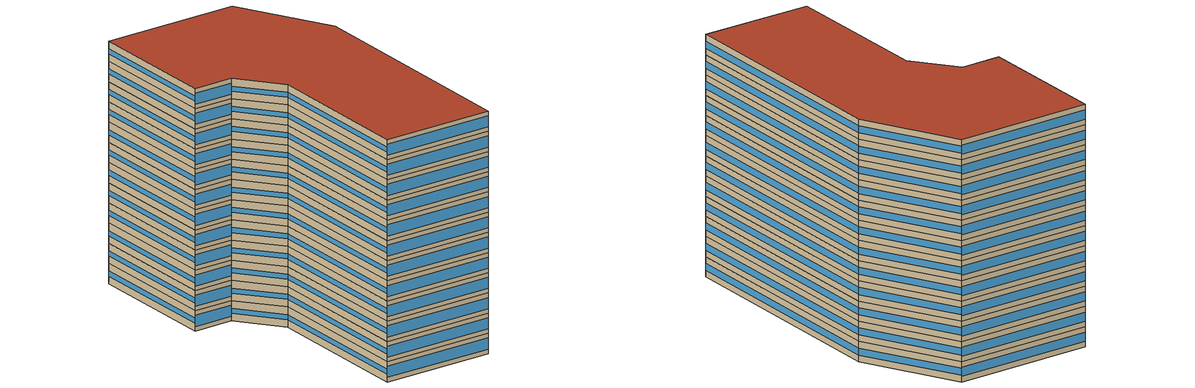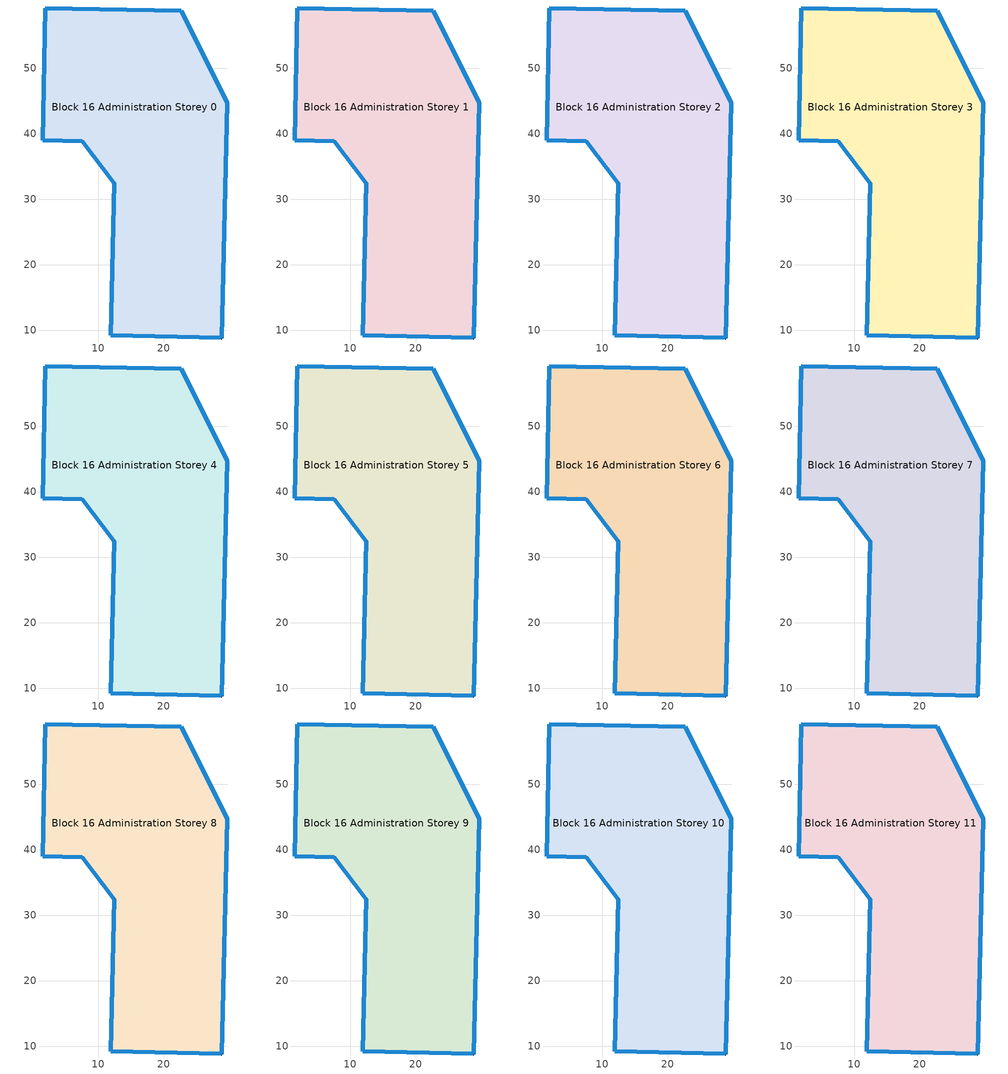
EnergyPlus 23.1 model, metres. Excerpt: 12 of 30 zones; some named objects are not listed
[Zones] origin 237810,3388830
Block 16 Administration Storey 0
 floor ground (Project Floor): 22.66,58.77 29.7,44.73 28.83,8.81 11.95,9.22 12.42,32.51 7.58,38.84 1.54,38.98 1.94,59.17 z0
 wall outside (Project Wall): 1.54,38.98 7.58,38.84 12.42,32.51 11.95,9.22 28.83,8.81 29.7,44.73 22.66,58.77 1.94,59.17 1.54,38.98 z0:3
 window (Administration_south_window_construction): 1.55,38.98 7.58,38.84 / 11.96,9.22 28.82,8.81 z0.67:2.33
 window (Administration_west_window_construction): 7.59,38.83 12.42,32.51 / 12.42,32.49 11.95,9.23 / 1.94,59.16 1.54,38.99 z1.12:1.88
 window (Administration_east_window_construction): 28.83,8.83 29.7,44.72 / 29.7,44.74 22.66,58.77 z0.98:2.02
 window (Administration_north_window_construction): 22.65,58.77 1.95,59.17 z0.82:2.17
 roof outside (Project Ceiling): 28.83,8.81 29.7,44.73 22.66,58.77 1.94,59.17 1.54,38.98 7.58,38.84 12.42,32.51 11.95,9.22 z3
Block 16 Administration Storey 1
 floor outside (Project Floor): 22.66,58.77 29.7,44.73 28.83,8.81 11.95,9.22 12.42,32.51 7.58,38.84 1.54,38.98 1.94,59.17 z3
 wall outside (Project Wall): 1.54,38.98 7.58,38.84 12.42,32.51 11.95,9.22 28.83,8.81 29.7,44.73 22.66,58.77 1.94,59.17 1.54,38.98 z3:6
 window (Administration_south_window_construction): 1.55,38.98 7.58,38.84 / 11.96,9.22 28.82,8.81 z3.67:5.33
 window (Administration_west_window_construction): 7.59,38.83 12.42,32.51 / 12.42,32.49 11.95,9.23 / 1.94,59.16 1.54,38.99 z4.12:4.88
 window (Administration_east_window_construction): 28.83,8.83 29.7,44.72 / 29.7,44.74 22.66,58.77 z3.98:5.03
 window (Administration_north_window_construction): 22.65,58.77 1.95,59.17 z3.83:5.17
 roof outside (Project Ceiling): 28.83,8.81 29.7,44.73 22.66,58.77 1.94,59.17 1.54,38.98 7.58,38.84 12.42,32.51 11.95,9.22 z6
Block 16 Administration Storey 2
 floor outside (Project Floor): 22.66,58.77 29.7,44.73 28.83,8.81 11.95,9.22 12.42,32.51 7.58,38.84 1.54,38.98 1.94,59.17 z6
 wall outside (Project Wall): 1.54,38.98 7.58,38.84 12.42,32.51 11.95,9.22 28.83,8.81 29.7,44.73 22.66,58.77 1.94,59.17 1.54,38.98 z6:9
 window (Administration_south_window_construction): 1.55,38.98 7.58,38.84 / 11.96,9.22 28.82,8.81 z6.67:8.32
 window (Administration_west_window_construction): 7.59,38.83 12.42,32.51 / 12.42,32.49 11.95,9.23 / 1.94,59.16 1.54,38.99 z7.12:7.88
 window (Administration_east_window_construction): 28.83,8.83 29.7,44.72 / 29.7,44.74 22.66,58.77 z6.97:8.03
 window (Administration_north_window_construction): 22.65,58.77 1.95,59.17 z6.83:8.18
 roof outside (Project Ceiling): 28.83,8.81 29.7,44.73 22.66,58.77 1.94,59.17 1.54,38.98 7.58,38.84 12.42,32.51 11.95,9.22 z9
Block 16 Administration Storey 3
 floor outside (Project Floor): 22.66,58.77 29.7,44.73 28.83,8.81 11.95,9.22 12.42,32.51 7.58,38.84 1.54,38.98 1.94,59.17 z9
 wall outside (Project Wall): 1.54,38.98 7.58,38.84 12.42,32.51 11.95,9.22 28.83,8.81 29.7,44.73 22.66,58.77 1.94,59.17 1.54,38.98 z9:12
 window (Administration_south_window_construction): 1.55,38.98 7.58,38.84 / 11.96,9.22 28.82,8.81 z9.68:11.32
 window (Administration_west_window_construction): 7.59,38.83 12.42,32.51 / 12.42,32.49 11.95,9.23 / 1.94,59.16 1.54,38.99 z10.12:10.88
 window (Administration_east_window_construction): 28.83,8.83 29.7,44.72 / 29.7,44.74 22.66,58.77 z9.97:11.03
 window (Administration_north_window_construction): 22.65,58.77 1.95,59.17 z9.82:11.18
 roof outside (Project Ceiling): 28.83,8.81 29.7,44.73 22.66,58.77 1.94,59.17 1.54,38.98 7.58,38.84 12.42,32.51 11.95,9.22 z12
Block 16 Administration Storey 4
 floor outside (Project Floor): 22.66,58.77 29.7,44.73 28.83,8.81 11.95,9.22 12.42,32.51 7.58,38.84 1.54,38.98 1.94,59.17 z12
 wall outside (Project Wall): 1.54,38.98 7.58,38.84 12.42,32.51 11.95,9.22 28.83,8.81 29.7,44.73 22.66,58.77 1.94,59.17 1.54,38.98 z12:15
 window (Administration_south_window_construction): 1.55,38.98 7.58,38.84 / 11.96,9.22 28.82,8.81 z12.68:14.32
 window (Administration_west_window_construction): 7.59,38.83 12.42,32.51 / 12.42,32.49 11.95,9.23 / 1.94,59.16 1.54,38.99 z13.12:13.88
 window (Administration_east_window_construction): 28.83,8.83 29.7,44.72 / 29.7,44.74 22.66,58.77 z12.97:14.03
 window (Administration_north_window_construction): 22.65,58.77 1.95,59.17 z12.82:14.18
 roof outside (Project Ceiling): 28.83,8.81 29.7,44.73 22.66,58.77 1.94,59.17 1.54,38.98 7.58,38.84 12.42,32.51 11.95,9.22 z15
Block 16 Administration Storey 5
 floor outside (Project Floor): 22.66,58.77 29.7,44.73 28.83,8.81 11.95,9.22 12.42,32.51 7.58,38.84 1.54,38.98 1.94,59.17 z15
 wall outside (Project Wall): 1.54,38.98 7.58,38.84 12.42,32.51 11.95,9.22 28.83,8.81 29.7,44.73 22.66,58.77 1.94,59.17 1.54,38.98 z15:18
 window (Administration_south_window_construction): 1.55,38.98 7.58,38.84 / 11.96,9.22 28.82,8.81 z15.68:17.32
 window (Administration_west_window_construction): 7.59,38.83 12.42,32.51 / 12.42,32.49 11.95,9.23 / 1.94,59.16 1.54,38.99 z16.12:16.88
 window (Administration_east_window_construction): 28.83,8.83 29.7,44.72 / 29.7,44.74 22.66,58.77 z15.97:17.02
 window (Administration_north_window_construction): 22.65,58.77 1.95,59.17 z15.82:17.18
 roof outside (Project Ceiling): 28.83,8.81 29.7,44.73 22.66,58.77 1.94,59.17 1.54,38.98 7.58,38.84 12.42,32.51 11.95,9.22 z18
Block 16 Administration Storey 6
 floor outside (Project Floor): 22.66,58.77 29.7,44.73 28.83,8.81 11.95,9.22 12.42,32.51 7.58,38.84 1.54,38.98 1.94,59.17 z18
 wall outside (Project Wall): 1.54,38.98 7.58,38.84 12.42,32.51 11.95,9.22 28.83,8.81 29.7,44.73 22.66,58.77 1.94,59.17 1.54,38.98 z18:21
 window (Administration_south_window_construction): 1.55,38.98 7.58,38.84 / 11.96,9.22 28.82,8.81 z18.68:20.32
 window (Administration_west_window_construction): 7.59,38.83 12.42,32.51 / 12.42,32.49 11.95,9.23 / 1.94,59.16 1.54,38.99 z19.12:19.88
 window (Administration_east_window_construction): 28.83,8.83 29.7,44.72 / 29.7,44.74 22.66,58.77 z18.98:20.02
 window (Administration_north_window_construction): 22.65,58.77 1.95,59.17 z18.82:20.18
 roof outside (Project Ceiling): 28.83,8.81 29.7,44.73 22.66,58.77 1.94,59.17 1.54,38.98 7.58,38.84 12.42,32.51 11.95,9.22 z21
Block 16 Administration Storey 7
 floor outside (Project Floor): 22.66,58.77 29.7,44.73 28.83,8.81 11.95,9.22 12.42,32.51 7.58,38.84 1.54,38.98 1.94,59.17 z21
 wall outside (Project Wall): 1.54,38.98 7.58,38.84 12.42,32.51 11.95,9.22 28.83,8.81 29.7,44.73 22.66,58.77 1.94,59.17 1.54,38.98 z21:24
 window (Administration_south_window_construction): 1.55,38.98 7.58,38.84 / 11.96,9.22 28.82,8.81 z21.68:23.32
 window (Administration_west_window_construction): 7.59,38.83 12.42,32.51 / 12.42,32.49 11.95,9.23 / 1.94,59.16 1.54,38.99 z22.12:22.88
 window (Administration_east_window_construction): 28.83,8.83 29.7,44.72 / 29.7,44.74 22.66,58.77 z21.98:23.02
 window (Administration_north_window_construction): 22.65,58.77 1.95,59.17 z21.82:23.18
 roof outside (Project Ceiling): 28.83,8.81 29.7,44.73 22.66,58.77 1.94,59.17 1.54,38.98 7.58,38.84 12.42,32.51 11.95,9.22 z24
Block 16 Administration Storey 8
 floor outside (Project Floor): 22.66,58.77 29.7,44.73 28.83,8.81 11.95,9.22 12.42,32.51 7.58,38.84 1.54,38.98 1.94,59.17 z24
 wall outside (Project Wall): 1.54,38.98 7.58,38.84 12.42,32.51 11.95,9.22 28.83,8.81 29.7,44.73 22.66,58.77 1.94,59.17 1.54,38.98 z24:27
 window (Administration_south_window_construction): 1.55,38.98 7.58,38.84 / 11.96,9.22 28.82,8.81 z24.68:26.32
 window (Administration_west_window_construction): 7.59,38.83 12.42,32.51 / 12.42,32.49 11.95,9.23 / 1.94,59.16 1.54,38.99 z25.12:25.88
 window (Administration_east_window_construction): 28.83,8.83 29.7,44.72 / 29.7,44.74 22.66,58.77 z24.98:26.02
 window (Administration_north_window_construction): 22.65,58.77 1.95,59.17 z24.82:26.18
 roof outside (Project Ceiling): 28.83,8.81 29.7,44.73 22.66,58.77 1.94,59.17 1.54,38.98 7.58,38.84 12.42,32.51 11.95,9.22 z27
Block 16 Administration Storey 9
 floor outside (Project Floor): 22.66,58.77 29.7,44.73 28.83,8.81 11.95,9.22 12.42,32.51 7.58,38.84 1.54,38.98 1.94,59.17 z27
 wall outside (Project Wall): 1.54,38.98 7.58,38.84 12.42,32.51 11.95,9.22 28.83,8.81 29.7,44.73 22.66,58.77 1.94,59.17 1.54,38.98 z27:30
 window (Administration_south_window_construction): 1.55,38.98 7.58,38.84 / 11.96,9.22 28.82,8.81 z27.68:29.32
 window (Administration_west_window_construction): 7.59,38.83 12.42,32.51 / 12.42,32.49 11.95,9.23 / 1.94,59.16 1.54,38.99 z28.12:28.88
 window (Administration_east_window_construction): 28.83,8.83 29.7,44.72 / 29.7,44.74 22.66,58.77 z27.98:29.02
 window (Administration_north_window_construction): 22.65,58.77 1.95,59.17 z27.82:29.18
 roof outside (Project Ceiling): 28.83,8.81 29.7,44.73 22.66,58.77 1.94,59.17 1.54,38.98 7.58,38.84 12.42,32.51 11.95,9.22 z30
Block 16 Administration Storey 10
 floor outside (Project Floor): 22.66,58.77 29.7,44.73 28.83,8.81 11.95,9.22 12.42,32.51 7.58,38.84 1.54,38.98 1.94,59.17 z30
 wall outside (Project Wall): 1.54,38.98 7.58,38.84 12.42,32.51 11.95,9.22 28.83,8.81 29.7,44.73 22.66,58.77 1.94,59.17 1.54,38.98 z30:33
 window (Administration_south_window_construction): 1.55,38.98 7.58,38.84 / 11.96,9.22 28.82,8.81 z30.68:32.33
 window (Administration_west_window_construction): 7.59,38.83 12.42,32.51 / 12.42,32.49 11.95,9.23 / 1.94,59.16 1.54,38.99 z31.12:31.88
 window (Administration_east_window_construction): 28.83,8.83 29.7,44.72 / 29.7,44.74 22.66,58.77 z30.98:32.02
 window (Administration_north_window_construction): 22.65,58.77 1.95,59.17 z30.82:32.17
 roof outside (Project Ceiling): 28.83,8.81 29.7,44.73 22.66,58.77 1.94,59.17 1.54,38.98 7.58,38.84 12.42,32.51 11.95,9.22 z33
Block 16 Administration Storey 11
 floor outside (Project Floor): 22.66,58.77 29.7,44.73 28.83,8.81 11.95,9.22 12.42,32.51 7.58,38.84 1.54,38.98 1.94,59.17 z33
 wall outside (Project Wall): 1.54,38.98 7.58,38.84 12.42,32.51 11.95,9.22 28.83,8.81 29.7,44.73 22.66,58.77 1.94,59.17 1.54,38.98 z33:36
 window (Administration_south_window_construction): 1.55,38.98 7.58,38.84 / 11.96,9.22 28.82,8.81 z33.67:35.33
 window (Administration_west_window_construction): 7.59,38.83 12.42,32.51 / 12.42,32.49 11.95,9.23 / 1.94,59.16 1.54,38.99 z34.12:34.88
 window (Administration_east_window_construction): 28.83,8.83 29.7,44.72 / 29.7,44.74 22.66,58.77 z33.98:35.02
 window (Administration_north_window_construction): 22.65,58.77 1.95,59.17 z33.83:35.17
 roof outside (Project Ceiling): 28.83,8.81 29.7,44.73 22.66,58.77 1.94,59.17 1.54,38.98 7.58,38.84 12.42,32.51 11.95,9.22 z36
[Building]
Building_1: North Axis=0; Terrain=City; Loads Convergence Tolerance Value=0.04; Temperature Convergence Tolerance Value=0.4; Solar Distribution=FullExterior; Maximum Number of Warmup Days=25; Minimum Number of Warmup Days=6
[Site:Location]
CHN Design_Conditions: Latitude=30; Longitude=114; Time Zone=8; Elevation=12
[SIZINGPERIOD:DESIGNDAY] Day of Month=21; DryBulb Temperature Range Modifier Type=DefaultMultipliers; Humidity Condition Type=Wetbulb; Barometric Pressure=101181; Rain Indicator=No; Snow Indicator=No; Daylight Saving Time Indicator=No; Sky Clearness=0; Begin Environment Reset Mode=FullResetAtBeginEnvironment
Name | Month | Day Type | Maximum DryBulb Temperature | Daily DryBulb Temperature Range | Wetbulb or DewPoint at Maximum DryBulb | Wind Speed | Wind Direction | Solar Model Indicator | ASHRAE Clear Sky Optical Depth for Beam Irradiance taub | ASHRAE Clear Sky Optical Depth for Diffuse Irradiance taud
Ann Htg 99.6% Condns DB | 1 | WinterDesignDay | -10 | 0 | -4.8 | 1 | 340 | ASHRAEClearSky | 0 | 0
Ann Clg .4% Condns DB=>MWB | 7 | SummerDesignDay | 40 | 6.6 | 27.1 | 3.5 | 220 | ASHRAETau | 0.781 | 1.413
[MATERIAL]
DefaultMaterial: Roughness=Rough; Thickness=0.1; Conductivity=0.1; Density=1000; Specific Heat=1000; Thermal Absorptance=0.9; Solar Absorptance=0.7; Visible Absorptance=0.7
[WINDOWMATERIAL:SIMPLEGLAZINGSYSTEM] UFactor=1.4; Visible Transmittance=0.6
Name | Solar Heat Gain Coefficient
Administration_east_window; Administration_south_window; Administration_west_window | 0.3
Administration_north_window | 0.35
[CONSTRUCTION]
Project Wall; Project Floor; Project Ceiling: DefaultMaterial
Administration_east_window_construction: Administration_east_window
Administration_south_window_construction: Administration_south_window
Administration_west_window_construction: Administration_west_window
Administration_north_window_construction: Administration_north_window
[SPACE] Ceiling Height=autocalculate; Volume=autocalculate; Floor Area=autocalculate; Space Type=Administration
Name | Zone
Block 16 Administration Storey 0_space | Block 16 Administration Storey 0
Block 16 Administration Storey 1_space | Block 16 Administration Storey 1
Block 16 Administration Storey 2_space | Block 16 Administration Storey 2
Block 16 Administration Storey 3_space | Block 16 Administration Storey 3
Block 16 Administration Storey 4_space | Block 16 Administration Storey 4
Block 16 Administration Storey 5_space | Block 16 Administration Storey 5
Block 16 Administration Storey 6_space | Block 16 Administration Storey 6
Block 16 Administration Storey 7_space | Block 16 Administration Storey 7
Block 16 Administration Storey 8_space | Block 16 Administration Storey 8
Block 16 Administration Storey 9_space | Block 16 Administration Storey 9
Block 16 Administration Storey 10_space | Block 16 Administration Storey 10
Block 16 Administration Storey 11_space | Block 16 Administration Storey 11
[SPACELIST]
Administration: Block 16 Administration Storey 0_space, Block 16 Administration Storey 1_space, Block 16 Administration Storey 2_space, Block 16 Administration Storey 3_space, Block 16 Administration Storey 4_space, Block 16 Administration Storey 5_space, Block 16 Administration Storey 6_space, Block 16 Administration Storey 7_space, Block 16 Administration Storey 8_space, Block 16 Administration Storey 9_space, Block 16 Administration Storey 10_space, Block 16 Administration Storey 11_space, Block 16 Administration Storey 12_space, Block 16 Administration Storey 13_space, Block 16 Administration Storey 14_space, Block 16 Administration Storey 15_space, Block 16 Administration Storey 16_space, Block 16 Administration Storey 17_space, Block 16 Administration Storey 18_space, Block 16 Administration Storey 19_space, Block 16 Administration Storey 20_space, Block 16 Administration Storey 21_space, Block 16 Administration Storey 22_space, Block 16 Administration Storey 23_space, Block 16 Administration Storey 24_space, Block 16 Administration Storey 25_space, Block 16 Administration Storey 26_space, Block 16 Administration Storey 27_space, Block 16 Administration Storey 28_space, Block 16 Administration Storey 29_space
[ZONE] Type=1; Multiplier=1; Ceiling Height=autocalculate; Volume=autocalculate; Floor Area=autocalculate; Part of Total Floor Area=Yes
Block 16 Administration Storey 0; Block 16 Administration Storey 1; Block 16 Administration Storey 2; Block 16 Administration Storey 3; Block 16 Administration Storey 4; Block 16 Administration Storey 5; Block 16 Administration Storey 6; Block 16 Administration Storey 7; Block 16 Administration Storey 8; Block 16 Administration Storey 9; Block 16 Administration Storey 10; Block 16 Administration Storey 11
[PEOPLE]
People_for_administration: Zone or ZoneList or Space or SpaceList=Administration; Number of People Schedule=SeasonalSchedule_Schedule_administration_people; Number of People Calculation Method=People/Area; People per Floor Area=0.125; Fraction Radiant=0.3; Sensible Heat Fraction=autocalculate; Activity Level Schedule=SeasonalSchedule_Schedule_administration_activity; Carbon Dioxide Generation Rate=3.82e-08; Enable ASHRAE 55 Comfort Warnings=No; Mean Radiant Temperature Calculation Type=ZoneAveraged; Clothing Insulation Calculation Method=ClothingInsulationSchedule; Cold Stress Temperature Threshold=15.56; Heat Stress Temperature Threshold=30
[LIGHTS]
Light_for_administration: Zone or ZoneList or Space or SpaceList=Administration; Schedule=SeasonalSchedule_administration_lighting; Design Level Calculation Method=Watts/Area; Watts per Zone Floor Area=8; Return Air Fraction=0; Fraction Radiant=0.32; Fraction Visible=0.25; Fraction Replaceable=1; EndUse Subcategory=General; Return Air Fraction Calculated from Plenum Temperature=No; Return Air Fraction Function of Plenum Temperature Coefficient 1=0; Return Air Fraction Function of Plenum Temperature Coefficient 2=0
[ELECTRICEQUIPMENT]
Equipment_for_administration: Zone or ZoneList or Space or SpaceList=Administration; Schedule=SeasonalSchedule_Schedule_administration_equipment; Design Level Calculation Method=Watts/Area; Watts per Zone Floor Area=15; Fraction Latent=0; Fraction Radiant=0; Fraction Lost=0; EndUse Subcategory=Electric Equipment
[DAYLIGHTING:CONTROLS] Illuminance Setpoint at Reference Point 1=300
Name | Zone or Space | Glare Calculation Daylighting Reference Point | Daylighting Reference Point 1
Dlight_Block 16 Administration Storey 0 | Block 16 Administration Storey 0 | Rpoint_Block 16 Administration Storey 0 | Rpoint_Block 16 Administration Storey 0
Dlight_Block 16 Administration Storey 1 | Block 16 Administration Storey 1 | Rpoint_Block 16 Administration Storey 1 | Rpoint_Block 16 Administration Storey 1
Dlight_Block 16 Administration Storey 2 | Block 16 Administration Storey 2 | Rpoint_Block 16 Administration Storey 2 | Rpoint_Block 16 Administration Storey 2
Dlight_Block 16 Administration Storey 3 | Block 16 Administration Storey 3 | Rpoint_Block 16 Administration Storey 3 | Rpoint_Block 16 Administration Storey 3
Dlight_Block 16 Administration Storey 4 | Block 16 Administration Storey 4 | Rpoint_Block 16 Administration Storey 4 | Rpoint_Block 16 Administration Storey 4
Dlight_Block 16 Administration Storey 5 | Block 16 Administration Storey 5 | Rpoint_Block 16 Administration Storey 5 | Rpoint_Block 16 Administration Storey 5
Dlight_Block 16 Administration Storey 6 | Block 16 Administration Storey 6 | Rpoint_Block 16 Administration Storey 6 | Rpoint_Block 16 Administration Storey 6
Dlight_Block 16 Administration Storey 7 | Block 16 Administration Storey 7 | Rpoint_Block 16 Administration Storey 7 | Rpoint_Block 16 Administration Storey 7
Dlight_Block 16 Administration Storey 8 | Block 16 Administration Storey 8 | Rpoint_Block 16 Administration Storey 8 | Rpoint_Block 16 Administration Storey 8
Dlight_Block 16 Administration Storey 9 | Block 16 Administration Storey 9 | Rpoint_Block 16 Administration Storey 9 | Rpoint_Block 16 Administration Storey 9
Dlight_Block 16 Administration Storey 10 | Block 16 Administration Storey 10 | Rpoint_Block 16 Administration Storey 10 | Rpoint_Block 16 Administration Storey 10
Dlight_Block 16 Administration Storey 11 | Block 16 Administration Storey 11 | Rpoint_Block 16 Administration Storey 11 | Rpoint_Block 16 Administration Storey 11
[HVACTEMPLATE:THERMOSTAT]
Name | Heating Setpoint Schedule | Cooling Setpoint Schedule
Thermostat_for_office | SeasonalSchedule_office_heating | SeasonalSchedule_office_cooling
Thermostat_for_commercial | SeasonalSchedule_commerical_heating | SeasonalSchedule_commerical_cooling
Thermostat_for_residential | SeasonalSchedule_residential_heating | SeasonalSchedule_residential_cooling
Thermostat_for_school | SeasonalSchedule_school_heating | SeasonalSchedule_school_cooling
Thermostat_for_hospital | SeasonalSchedule_hospital_heating | SeasonalSchedule_hospital_cooling
Thermostat_for_industrial | SeasonalSchedule_Industrial_heating | SeasonalSchedule_Industrial_cooling
Thermostat_for_transport | SeasonalSchedule_transport_heating | SeasonalSchedule_transport_cooling
Thermostat_for_administration | SeasonalSchedule_administration_heating | SeasonalSchedule_administration_cooling
[HVACTEMPLATE:ZONE:IDEALLOADSAIRSYSTEM] Template Thermostat=Thermostat_for_administration; Maximum Heating Supply Air Temperature=50; Minimum Cooling Supply Air Temperature=13; Maximum Heating Supply Air Humidity Ratio=0.0156; Minimum Cooling Supply Air Humidity Ratio=0.0077; Heating Limit=NoLimit; Cooling Limit=NoLimit; Dehumidification Control Type=ConstantSensibleHeatRatio; Cooling Sensible Heat Ratio=0.7; Dehumidification Setpoint=60; Humidification Control Type=None; Humidification Setpoint=30; Outdoor Air Method=DetailedSpecification; Outdoor Air Flow Rate per Person=0.00944; Outdoor Air Flow Rate per Zone Floor Area=0; Outdoor Air Flow Rate per Zone=0; Design Specification Outdoor Air Object=Ventilation_for_administration; Demand Controlled Ventilation Type=None; Outdoor Air Economizer Type=NoEconomizer; Heat Recovery Type=None; Sensible Heat Recovery Effectiveness=0.7; Latent Heat Recovery Effectiveness=0.65
Block 16 Administration Storey 0; Block 16 Administration Storey 1; Block 16 Administration Storey 2; Block 16 Administration Storey 3; Block 16 Administration Storey 4; Block 16 Administration Storey 5; Block 16 Administration Storey 6; Block 16 Administration Storey 7; Block 16 Administration Storey 8; Block 16 Administration Storey 9; Block 16 Administration Storey 10; Block 16 Administration Storey 11
[DESIGNSPECIFICATION:OUTDOORAIR]
Ventilation_for_administration: Outdoor Air Method=Flow/Person; Outdoor Air Flow per Person=0.00833333; Outdoor Air Flow per Zone Floor Area=0; Outdoor Air Flow per Zone=0; Outdoor Air Flow Air Changes per Hour=0
[SCHEDULE:DAY:HOURLY]
Schedule_administration_heating_summer_hourly; Schedule_commerical_heating_summer_hourly; Schedule_residential_heating_summer_hourly; Schedule_school_heating_summer_hourly; Schedule_hospital_heating_summer_hourly; Schedule_Industrial_heating_summer_hourly; Schedule_transport_heating_summer_hourly; Schedule_office_heating_summer_hourly: -20, -20, -20, -20, -20, -20, -20, -20, -20, -20, -20, -20, -20, -20, -20, -20, -20, -20, -20, -20, -20, -20, -20, -20
Schedule_administration_heating_winnter_weekday_hourly: 5, 5, 5, 5, 5, 5, 12, 12, 18, 20, 20, 20, 20, 20, 20, 20, 20, 20, 18, 5, 5, 5, 5, 5
Schedule_administration_heating_winnter_holiday_hourly; Schedule_school_heating_winnter_holiday_hourly: 5, 5, 5, 5, 5, 5, 5, 5, 5, 5, 5, 5, 5, 5, 5, 5, 5, 5, 5, 5, 5, 5, 5, 5
Schedule_administration_cooling_winter_hourly; Schedule_administration_cooling_summer_holiday_hourly; Schedule_commerical_cooling_winter_hourly; Schedule_residential_cooling_winter_hourly; Schedule_school_cooling_winter_hourly; Schedule_school_cooling_summer_holiday_hourly; Schedule_hospital_cooling_winter_hourly; Schedule_Industrial_cooling_winter_hourly; Schedule_transport_cooling_winter_hourly; Schedule_office_cooling_winter_hourly: 50, 50, 50, 50, 50, 50, 50, 50, 50, 50, 50, 50, 50, 50, 50, 50, 50, 50, 50, 50, 50, 50, 50, 50
Schedule_administration_cooling_summer_weekday_hourly: 50, 50, 50, 50, 50, 50, 50, 28, 26, 26, 26, 26, 26, 26, 26, 26, 26, 26, 50, 50, 50, 50, 50, 50
Schedule_administration_lighting_weekday_hourly: 0.2, 0.2, 0.2, 0.2, 0.2, 0.2, 0.2, 0.5, 0.95, 0.95, 0.95, 0.8, 0.8, 0.95, 0.95, 0.95, 0.95, 0.95, 0.3, 0.2, 0.2, 0.2, 0.2, 0.2
Schedule_administration_lighting_holiday_hourly: 0.2, 0.2, 0.2, 0.2, 0.2, 0.2, 0.2, 0.25, 0.475, 0.475, 0.475, 0.4, 0.4, 0.475, 0.475, 0.475, 0.475, 0.475, 0.2, 0.2, 0.2, 0.2, 0.2, 0.2
Schedule_administration_equipment_weekday_hourly: 0.2, 0.2, 0.2, 0.2, 0.2, 0.2, 0.2, 0.5, 0.95, 0.95, 0.95, 0.5, 0.5, 0.95, 0.95, 0.95, 0.95, 0.3, 0.2, 0.2, 0.2, 0.2, 0.2, 0.2
Schedule_administration_equipment_holiday_hourly: 0.2, 0.2, 0.2, 0.2, 0.2, 0.2, 0.2, 0.25, 0.475, 0.475, 0.475, 0.25, 0.25, 0.475, 0.475, 0.475, 0.475, 0.2, 0.2, 0.2, 0.2, 0.2, 0.2, 0.2
Schedule_administration_people_weekday_hourly: 0, 0, 0, 0, 0, 0, 0.1, 0.5, 0.95, 0.95, 0.95, 0.8, 0.8, 0.95, 0.95, 0.95, 0.95, 0.3, 0.1, 0, 0, 0, 0, 0
Schedule_administration_people_holiday_hourly: 0, 0, 0, 0, 0, 0, 0.02, 0.1, 0.19, 0.19, 0.19, 0.16, 0.16, 0.19, 0.19, 0.19, 0.19, 0.06, 0.02, 0, 0, 0, 0, 0
Schedule_administration_activity_weekday_hourly; Schedule_administration_activity_holiday_hourly: 144, 144, 144, 144, 144, 144, 144, 144, 144, 144, 144, 144, 144, 144, 144, 144, 144, 144, 144, 144, 144, 144, 144, 144
Schedule_commerical_heating_winnter_weekday_hourly; Schedule_commerical_heating_winnter_holiday_hourly: 5, 5, 5, 5, 5, 5, 12, 16, 18, 18, 18, 18, 18, 18, 18, 18, 18, 18, 18, 18, 12, 5, 5, 5
Schedule_commerical_cooling_summer_weekday_hourly; Schedule_commerical_cooling_summer_holiday_hourly: 50, 50, 50, 50, 50, 50, 50, 28, 24, 24, 24, 24, 24, 24, 24, 24, 24, 24, 24, 24, 24, 28, 50, 50
Schedule_residential_heating_winnter_weekday_hourly; Schedule_residential_heating_winnter_holiday_hourly: 18, 18, 18, 18, 18, 18, 18, -20, -20, -20, -20, -20, -20, -20, -20, -20, -20, -20, -20, -20, 18, 18, 18, 18
Schedule_residential_cooling_summer_weekday_hourly; Schedule_residential_cooling_summer_holiday_hourly: 26, 26, 26, 26, 26, 26, 26, 50, 50, 50, 50, 50, 50, 50, 50, 50, 50, 50, 50, 50, 26, 26, 26, 26
Schedule_school_heating_winnter_weekday_hourly: 5, 5, 5, 5, 5, 12, 18, 20, 20, 20, 20, 20, 20, 20, 20, 20, 20, 20, 18, 12, 5, 5, 5, 5
Schedule_school_cooling_summer_weekday_hourly: 50, 50, 50, 50, 50, 50, 28, 26, 26, 26, 26, 26, 26, 26, 26, 26, 26, 26, 50, 50, 50, 50, 50, 50
Schedule_hospital_heating_winnter_weekday_hourly; Schedule_hospital_heating_winnter_holiday_hourly: 22, 22, 22, 22, 22, 22, 22, 22, 22, 22, 22, 22, 22, 22, 22, 22, 22, 22, 22, 22, 22, 22, 22, 22
Schedule_hospital_cooling_summer_weekday_hourly; Schedule_hospital_cooling_summer_holiday_hourly: 26, 26, 26, 26, 26, 26, 26, 26, 26, 26, 26, 26, 26, 26, 26, 26, 26, 26, 26, 26, 26, 26, 26, 26
Schedule_Industrial_heating_winnter_weekday_hourly; Schedule_Industrial_heating_winnter_holiday_hourly: -20, -20, -20, -20, -20, -20, 18, 18, 18, 18, 18, 18, 18, 18, 18, 18, 18, 18, 18, -20, -20, -20, -20, -20
Schedule_Industrial_cooling_summer_weekday_hourly; Schedule_Industrial_cooling_summer_holiday_hourly: 50, 50, 50, 50, 50, 50, 50, 28, 28, 28, 28, 28, 28, 28, 28, 28, 28, 28, 28, 50, 50, 50, 50, 50
Schedule_transport_heating_winnter_weekday_hourly; Schedule_transport_heating_winnter_holiday_hourly: 18, 18, 18, 18, 18, 18, 20, 20, 20, 20, 20, 20, 20, 20, 20, 20, 20, 20, 20, 20, 20, 20, 18, 18
Schedule_transport_cooling_summer_weekday_hourly; Schedule_transport_cooling_summer_holiday_hourly: 26, 26, 26, 26, 26, 26, 26, 24, 24, 24, 25, 24, 24, 24, 24, 24, 24, 24, 24, 24, 24, 24, 26, 28
Schedule_office_heating_winnter_weekday_hourly: 5, 5, 5, 5, 5, 5, 12, 18, 20, 20, 20, 20, 20, 20, 20, 20, 20, 20, 20, 18, 12, 5, 5, 5
Schedule_office_heating_winnter_holiday_hourly: 5, 5, 5, 5, 5, 5, 5, 5, 5, 16, 16, 16, 16, 16, 16, 16, 16, 5, 5, 5, 5, 5, 5, 5
Schedule_office_cooling_summer_weekday_hourly: 50, 50, 50, 50, 50, 50, 28, 26, 26, 26, 26, 26, 26, 26, 26, 26, 26, 26, 26, 26, 50, 50, 50, 50
Schedule_office_cooling_summer_holiday_hourly: 50, 50, 50, 50, 50, 50, 50, 50, 50, 50, 50, 26, 26, 26, 26, 26, 26, 50, 50, 50, 50, 50, 50, 50
[SCHEDULE:WEEK:DAILY]
Schedule_office_heating_summer_weekly: Schedule_office_heating_summer_hourly, Schedule_office_heating_summer_hourly, Schedule_office_heating_summer_hourly, Schedule_office_heating_summer_hourly, Schedule_office_heating_summer_hourly, Schedule_office_heating_summer_hourly, Schedule_office_heating_summer_hourly, Schedule_office_heating_summer_hourly, Schedule_office_heating_summer_hourly, Schedule_office_heating_summer_hourly, Schedule_office_heating_summer_hourly, Schedule_office_heating_summer_hourly
Schedule_office_heating_winnter_weekly: Schedule_office_heating_winnter_holiday_hourly, Schedule_office_heating_winnter_weekday_hourly, Schedule_office_heating_winnter_weekday_hourly, Schedule_office_heating_winnter_weekday_hourly, Schedule_office_heating_winnter_weekday_hourly, Schedule_office_heating_winnter_weekday_hourly, Schedule_office_heating_winnter_holiday_hourly, Schedule_office_heating_winnter_holiday_hourly, Schedule_office_heating_winnter_weekday_hourly, Schedule_office_heating_winnter_weekday_hourly, Schedule_office_heating_winnter_holiday_hourly, Schedule_office_heating_winnter_holiday_hourly
Schedule_office_cooling_winnter_weekly: Schedule_office_cooling_winter_hourly, Schedule_office_cooling_winter_hourly, Schedule_office_cooling_winter_hourly, Schedule_office_cooling_winter_hourly, Schedule_office_cooling_winter_hourly, Schedule_office_cooling_winter_hourly, Schedule_office_cooling_winter_hourly, Schedule_office_cooling_winter_hourly, Schedule_office_cooling_winter_hourly, Schedule_office_cooling_winter_hourly, Schedule_office_cooling_winter_hourly, Schedule_office_cooling_winter_hourly
Schedule_office_cooling_summer_weekly: Schedule_office_cooling_summer_holiday_hourly, Schedule_office_cooling_summer_weekday_hourly, Schedule_office_cooling_summer_weekday_hourly, Schedule_office_cooling_summer_weekday_hourly, Schedule_office_cooling_summer_weekday_hourly, Schedule_office_cooling_summer_weekday_hourly, Schedule_office_cooling_summer_holiday_hourly, Schedule_office_cooling_summer_holiday_hourly, Schedule_office_cooling_summer_weekday_hourly, Schedule_office_cooling_summer_weekday_hourly, Schedule_office_cooling_summer_holiday_hourly, Schedule_office_cooling_summer_holiday_hourly
Schedule_commerical_heating_summer_weekly: Schedule_commerical_heating_summer_hourly, Schedule_commerical_heating_summer_hourly, Schedule_commerical_heating_summer_hourly, Schedule_commerical_heating_summer_hourly, Schedule_commerical_heating_summer_hourly, Schedule_commerical_heating_summer_hourly, Schedule_commerical_heating_summer_hourly, Schedule_commerical_heating_summer_hourly, Schedule_commerical_heating_summer_hourly, Schedule_commerical_heating_summer_hourly, Schedule_commerical_heating_summer_hourly, Schedule_commerical_heating_summer_hourly
Schedule_commerical_heating_winnter_weekly: Schedule_commerical_heating_winnter_holiday_hourly, Schedule_commerical_heating_winnter_weekday_hourly, Schedule_commerical_heating_winnter_weekday_hourly, Schedule_commerical_heating_winnter_weekday_hourly, Schedule_commerical_heating_winnter_weekday_hourly, Schedule_commerical_heating_winnter_weekday_hourly, Schedule_commerical_heating_winnter_holiday_hourly, Schedule_commerical_heating_winnter_holiday_hourly, Schedule_commerical_heating_winnter_weekday_hourly, Schedule_commerical_heating_winnter_weekday_hourly, Schedule_commerical_heating_winnter_holiday_hourly, Schedule_commerical_heating_winnter_holiday_hourly
Schedule_commerical_cooling_winnter_weekly: Schedule_commerical_cooling_winter_hourly, Schedule_commerical_cooling_winter_hourly, Schedule_commerical_cooling_winter_hourly, Schedule_commerical_cooling_winter_hourly, Schedule_commerical_cooling_winter_hourly, Schedule_commerical_cooling_winter_hourly, Schedule_commerical_cooling_winter_hourly, Schedule_commerical_cooling_winter_hourly, Schedule_commerical_cooling_winter_hourly, Schedule_commerical_cooling_winter_hourly, Schedule_commerical_cooling_winter_hourly, Schedule_commerical_cooling_winter_hourly
Schedule_commerical_cooling_summer_weekly: Schedule_commerical_cooling_summer_holiday_hourly, Schedule_commerical_cooling_summer_weekday_hourly, Schedule_commerical_cooling_summer_weekday_hourly, Schedule_commerical_cooling_summer_weekday_hourly, Schedule_commerical_cooling_summer_weekday_hourly, Schedule_commerical_cooling_summer_weekday_hourly, Schedule_commerical_cooling_summer_holiday_hourly, Schedule_commerical_cooling_summer_holiday_hourly, Schedule_commerical_cooling_summer_weekday_hourly, Schedule_commerical_cooling_summer_weekday_hourly, Schedule_commerical_cooling_summer_holiday_hourly, Schedule_commerical_cooling_summer_holiday_hourly
Schedule_residential_heating_summer_weekly: Schedule_residential_heating_summer_hourly, Schedule_residential_heating_summer_hourly, Schedule_residential_heating_summer_hourly, Schedule_residential_heating_summer_hourly, Schedule_residential_heating_summer_hourly, Schedule_residential_heating_summer_hourly, Schedule_residential_heating_summer_hourly, Schedule_residential_heating_summer_hourly, Schedule_residential_heating_summer_hourly, Schedule_residential_heating_summer_hourly, Schedule_residential_heating_summer_hourly, Schedule_residential_heating_summer_hourly
Schedule_residential_heating_winnter_weekly: Schedule_residential_heating_winnter_holiday_hourly, Schedule_residential_heating_winnter_weekday_hourly, Schedule_residential_heating_winnter_weekday_hourly, Schedule_residential_heating_winnter_weekday_hourly, Schedule_residential_heating_winnter_weekday_hourly, Schedule_residential_heating_winnter_weekday_hourly, Schedule_residential_heating_winnter_holiday_hourly, Schedule_residential_heating_winnter_holiday_hourly, Schedule_residential_heating_winnter_weekday_hourly, Schedule_residential_heating_winnter_weekday_hourly, Schedule_residential_heating_winnter_holiday_hourly, Schedule_residential_heating_winnter_holiday_hourly
Schedule_residential_cooling_winnter_weekly: Schedule_residential_cooling_winter_hourly, Schedule_residential_cooling_winter_hourly, Schedule_residential_cooling_winter_hourly, Schedule_residential_cooling_winter_hourly, Schedule_residential_cooling_winter_hourly, Schedule_residential_cooling_winter_hourly, Schedule_residential_cooling_winter_hourly, Schedule_residential_cooling_winter_hourly, Schedule_residential_cooling_winter_hourly, Schedule_residential_cooling_winter_hourly, Schedule_residential_cooling_winter_hourly, Schedule_residential_cooling_winter_hourly
Schedule_residential_cooling_summer_weekly: Schedule_residential_cooling_summer_holiday_hourly, Schedule_residential_cooling_summer_weekday_hourly, Schedule_residential_cooling_summer_weekday_hourly, Schedule_residential_cooling_summer_weekday_hourly, Schedule_residential_cooling_summer_weekday_hourly, Schedule_residential_cooling_summer_weekday_hourly, Schedule_residential_cooling_summer_holiday_hourly, Schedule_residential_cooling_summer_holiday_hourly, Schedule_residential_cooling_summer_weekday_hourly, Schedule_residential_cooling_summer_weekday_hourly, Schedule_residential_cooling_summer_holiday_hourly, Schedule_residential_cooling_summer_holiday_hourly
Schedule_school_heating_summer_weekly: Schedule_school_heating_summer_hourly, Schedule_school_heating_summer_hourly, Schedule_school_heating_summer_hourly, Schedule_school_heating_summer_hourly, Schedule_school_heating_summer_hourly, Schedule_school_heating_summer_hourly, Schedule_school_heating_summer_hourly, Schedule_school_heating_summer_hourly, Schedule_school_heating_summer_hourly, Schedule_school_heating_summer_hourly, Schedule_school_heating_summer_hourly, Schedule_school_heating_summer_hourly
Schedule_school_heating_winnter_weekly: Schedule_school_heating_winnter_holiday_hourly, Schedule_school_heating_winnter_weekday_hourly, Schedule_school_heating_winnter_weekday_hourly, Schedule_school_heating_winnter_weekday_hourly, Schedule_school_heating_winnter_weekday_hourly, Schedule_school_heating_winnter_weekday_hourly, Schedule_school_heating_winnter_holiday_hourly, Schedule_school_heating_winnter_holiday_hourly, Schedule_school_heating_winnter_weekday_hourly, Schedule_school_heating_winnter_weekday_hourly, Schedule_school_heating_winnter_holiday_hourly, Schedule_school_heating_winnter_holiday_hourly
Schedule_school_cooling_winnter_weekly: Schedule_school_cooling_winter_hourly, Schedule_school_cooling_winter_hourly, Schedule_school_cooling_winter_hourly, Schedule_school_cooling_winter_hourly, Schedule_school_cooling_winter_hourly, Schedule_school_cooling_winter_hourly, Schedule_school_cooling_winter_hourly, Schedule_school_cooling_winter_hourly, Schedule_school_cooling_winter_hourly, Schedule_school_cooling_winter_hourly, Schedule_school_cooling_winter_hourly, Schedule_school_cooling_winter_hourly
Schedule_school_cooling_summer_weekly: Schedule_school_cooling_summer_holiday_hourly, Schedule_school_cooling_summer_weekday_hourly, Schedule_school_cooling_summer_weekday_hourly, Schedule_school_cooling_summer_weekday_hourly, Schedule_school_cooling_summer_weekday_hourly, Schedule_school_cooling_summer_weekday_hourly, Schedule_school_cooling_summer_holiday_hourly, Schedule_school_cooling_summer_holiday_hourly, Schedule_school_cooling_summer_weekday_hourly, Schedule_school_cooling_summer_weekday_hourly, Schedule_school_cooling_summer_holiday_hourly, Schedule_school_cooling_summer_holiday_hourly
Schedule_hospital_heating_summer_weekly: Schedule_hospital_heating_summer_hourly, Schedule_hospital_heating_summer_hourly, Schedule_hospital_heating_summer_hourly, Schedule_hospital_heating_summer_hourly, Schedule_hospital_heating_summer_hourly, Schedule_hospital_heating_summer_hourly, Schedule_hospital_heating_summer_hourly, Schedule_hospital_heating_summer_hourly, Schedule_hospital_heating_summer_hourly, Schedule_hospital_heating_summer_hourly, Schedule_hospital_heating_summer_hourly, Schedule_hospital_heating_summer_hourly
Schedule_hospital_heating_winnter_weekly: Schedule_hospital_heating_winnter_holiday_hourly, Schedule_hospital_heating_winnter_weekday_hourly, Schedule_hospital_heating_winnter_weekday_hourly, Schedule_hospital_heating_winnter_weekday_hourly, Schedule_hospital_heating_winnter_weekday_hourly, Schedule_hospital_heating_winnter_weekday_hourly, Schedule_hospital_heating_winnter_holiday_hourly, Schedule_hospital_heating_winnter_holiday_hourly, Schedule_hospital_heating_winnter_weekday_hourly, Schedule_hospital_heating_winnter_weekday_hourly, Schedule_hospital_heating_winnter_holiday_hourly, Schedule_hospital_heating_winnter_holiday_hourly
Schedule_hospital_cooling_winnter_weekly: Schedule_hospital_cooling_winter_hourly, Schedule_hospital_cooling_winter_hourly, Schedule_hospital_cooling_winter_hourly, Schedule_hospital_cooling_winter_hourly, Schedule_hospital_cooling_winter_hourly, Schedule_hospital_cooling_winter_hourly, Schedule_hospital_cooling_winter_hourly, Schedule_hospital_cooling_winter_hourly, Schedule_hospital_cooling_winter_hourly, Schedule_hospital_cooling_winter_hourly, Schedule_hospital_cooling_winter_hourly, Schedule_hospital_cooling_winter_hourly
Schedule_hospital_cooling_summer_weekly: Schedule_hospital_cooling_summer_holiday_hourly, Schedule_hospital_cooling_summer_weekday_hourly, Schedule_hospital_cooling_summer_weekday_hourly, Schedule_hospital_cooling_summer_weekday_hourly, Schedule_hospital_cooling_summer_weekday_hourly, Schedule_hospital_cooling_summer_weekday_hourly, Schedule_hospital_cooling_summer_holiday_hourly, Schedule_hospital_cooling_summer_holiday_hourly, Schedule_hospital_cooling_summer_weekday_hourly, Schedule_hospital_cooling_summer_weekday_hourly, Schedule_hospital_cooling_summer_holiday_hourly, Schedule_hospital_cooling_summer_holiday_hourly
Schedule_Industrial_heating_summer_weekly: Schedule_Industrial_heating_summer_hourly, Schedule_Industrial_heating_summer_hourly, Schedule_Industrial_heating_summer_hourly, Schedule_Industrial_heating_summer_hourly, Schedule_Industrial_heating_summer_hourly, Schedule_Industrial_heating_summer_hourly, Schedule_Industrial_heating_summer_hourly, Schedule_Industrial_heating_summer_hourly, Schedule_Industrial_heating_summer_hourly, Schedule_Industrial_heating_summer_hourly, Schedule_Industrial_heating_summer_hourly, Schedule_Industrial_heating_summer_hourly
Schedule_Industrial_heating_winnter_weekly: Schedule_Industrial_heating_winnter_holiday_hourly, Schedule_Industrial_heating_winnter_weekday_hourly, Schedule_Industrial_heating_winnter_weekday_hourly, Schedule_Industrial_heating_winnter_weekday_hourly, Schedule_Industrial_heating_winnter_weekday_hourly, Schedule_Industrial_heating_winnter_weekday_hourly, Schedule_Industrial_heating_winnter_holiday_hourly, Schedule_Industrial_heating_winnter_holiday_hourly, Schedule_Industrial_heating_winnter_weekday_hourly, Schedule_Industrial_heating_winnter_weekday_hourly, Schedule_Industrial_heating_winnter_holiday_hourly, Schedule_Industrial_heating_winnter_holiday_hourly
Schedule_Industrial_cooling_winnter_weekly: Schedule_Industrial_cooling_winter_hourly, Schedule_Industrial_cooling_winter_hourly, Schedule_Industrial_cooling_winter_hourly, Schedule_Industrial_cooling_winter_hourly, Schedule_Industrial_cooling_winter_hourly, Schedule_Industrial_cooling_winter_hourly, Schedule_Industrial_cooling_winter_hourly, Schedule_Industrial_cooling_winter_hourly, Schedule_Industrial_cooling_winter_hourly, Schedule_Industrial_cooling_winter_hourly, Schedule_Industrial_cooling_winter_hourly, Schedule_Industrial_cooling_winter_hourly
Schedule_Industrial_cooling_summer_weekly: Schedule_Industrial_cooling_summer_holiday_hourly, Schedule_Industrial_cooling_summer_weekday_hourly, Schedule_Industrial_cooling_summer_weekday_hourly, Schedule_Industrial_cooling_summer_weekday_hourly, Schedule_Industrial_cooling_summer_weekday_hourly, Schedule_Industrial_cooling_summer_weekday_hourly, Schedule_Industrial_cooling_summer_holiday_hourly, Schedule_Industrial_cooling_summer_holiday_hourly, Schedule_Industrial_cooling_summer_weekday_hourly, Schedule_Industrial_cooling_summer_weekday_hourly, Schedule_Industrial_cooling_summer_holiday_hourly, Schedule_Industrial_cooling_summer_holiday_hourly
Schedule_administration_heating_summer_weekly: Schedule_administration_heating_summer_hourly, Schedule_administration_heating_summer_hourly, Schedule_administration_heating_summer_hourly, Schedule_administration_heating_summer_hourly, Schedule_administration_heating_summer_hourly, Schedule_administration_heating_summer_hourly, Schedule_administration_heating_summer_hourly, Schedule_administration_heating_summer_hourly, Schedule_administration_heating_summer_hourly, Schedule_administration_heating_summer_hourly, Schedule_administration_heating_summer_hourly, Schedule_administration_heating_summer_hourly
Schedule_administration_heating_winnter_weekly: Schedule_administration_heating_winnter_holiday_hourly, Schedule_administration_heating_winnter_weekday_hourly, Schedule_administration_heating_winnter_weekday_hourly, Schedule_administration_heating_winnter_weekday_hourly, Schedule_administration_heating_winnter_weekday_hourly, Schedule_administration_heating_winnter_weekday_hourly, Schedule_administration_heating_winnter_holiday_hourly, Schedule_administration_heating_winnter_holiday_hourly, Schedule_administration_heating_winnter_weekday_hourly, Schedule_administration_heating_winnter_weekday_hourly, Schedule_administration_heating_winnter_holiday_hourly, Schedule_administration_heating_winnter_holiday_hourly
Schedule_administration_cooling_winnter_weekly: Schedule_administration_cooling_winter_hourly, Schedule_administration_cooling_winter_hourly, Schedule_administration_cooling_winter_hourly, Schedule_administration_cooling_winter_hourly, Schedule_administration_cooling_winter_hourly, Schedule_administration_cooling_winter_hourly, Schedule_administration_cooling_winter_hourly, Schedule_administration_cooling_winter_hourly, Schedule_administration_cooling_winter_hourly, Schedule_administration_cooling_winter_hourly, Schedule_administration_cooling_winter_hourly, Schedule_administration_cooling_winter_hourly
Schedule_administration_cooling_summer_weekly: Schedule_administration_cooling_summer_holiday_hourly, Schedule_administration_cooling_summer_weekday_hourly, Schedule_administration_cooling_summer_weekday_hourly, Schedule_administration_cooling_summer_weekday_hourly, Schedule_administration_cooling_summer_weekday_hourly, Schedule_administration_cooling_summer_weekday_hourly, Schedule_administration_cooling_summer_holiday_hourly, Schedule_administration_cooling_summer_holiday_hourly, Schedule_administration_cooling_summer_weekday_hourly, Schedule_administration_cooling_summer_weekday_hourly, Schedule_administration_cooling_summer_holiday_hourly, Schedule_administration_cooling_summer_holiday_hourly
Schedule_administration_lighting_weekly: Schedule_administration_lighting_holiday_hourly, Schedule_administration_lighting_weekday_hourly, Schedule_administration_lighting_weekday_hourly, Schedule_administration_lighting_weekday_hourly, Schedule_administration_lighting_weekday_hourly, Schedule_administration_lighting_weekday_hourly, Schedule_administration_lighting_holiday_hourly, Schedule_administration_lighting_holiday_hourly, Schedule_administration_lighting_weekday_hourly, Schedule_administration_lighting_weekday_hourly, Schedule_administration_lighting_holiday_hourly, Schedule_administration_lighting_holiday_hourly
Schedule_administration_equipment_weekly: Schedule_administration_equipment_holiday_hourly, Schedule_administration_equipment_weekday_hourly, Schedule_administration_equipment_weekday_hourly, Schedule_administration_equipment_weekday_hourly, Schedule_administration_equipment_weekday_hourly, Schedule_administration_equipment_weekday_hourly, Schedule_administration_equipment_holiday_hourly, Schedule_administration_equipment_holiday_hourly, Schedule_administration_equipment_weekday_hourly, Schedule_administration_equipment_weekday_hourly, Schedule_administration_equipment_holiday_hourly, Schedule_administration_equipment_holiday_hourly
Schedule_administration_people_weekly: Schedule_administration_people_holiday_hourly, Schedule_administration_people_weekday_hourly, Schedule_administration_people_weekday_hourly, Schedule_administration_people_weekday_hourly, Schedule_administration_people_weekday_hourly, Schedule_administration_people_weekday_hourly, Schedule_administration_people_holiday_hourly, Schedule_administration_people_holiday_hourly, Schedule_administration_people_weekday_hourly, Schedule_administration_people_weekday_hourly, Schedule_administration_people_holiday_hourly, Schedule_administration_people_holiday_hourly
Schedule_administration_activity_weekly: Schedule_administration_activity_holiday_hourly, Schedule_administration_activity_weekday_hourly, Schedule_administration_activity_weekday_hourly, Schedule_administration_activity_weekday_hourly, Schedule_administration_activity_weekday_hourly, Schedule_administration_activity_weekday_hourly, Schedule_administration_activity_holiday_hourly, Schedule_administration_activity_holiday_hourly, Schedule_administration_activity_weekday_hourly, Schedule_administration_activity_weekday_hourly, Schedule_administration_activity_holiday_hourly, Schedule_administration_activity_holiday_hourly
Schedule_transport_heating_summer_weekly: Schedule_transport_heating_summer_hourly, Schedule_transport_heating_summer_hourly, Schedule_transport_heating_summer_hourly, Schedule_transport_heating_summer_hourly, Schedule_transport_heating_summer_hourly, Schedule_transport_heating_summer_hourly, Schedule_transport_heating_summer_hourly, Schedule_transport_heating_summer_hourly, Schedule_transport_heating_summer_hourly, Schedule_transport_heating_summer_hourly, Schedule_transport_heating_summer_hourly, Schedule_transport_heating_summer_hourly
Schedule_transport_heating_winnter_weekly: Schedule_transport_heating_winnter_holiday_hourly, Schedule_transport_heating_winnter_weekday_hourly, Schedule_transport_heating_winnter_weekday_hourly, Schedule_transport_heating_winnter_weekday_hourly, Schedule_transport_heating_winnter_weekday_hourly, Schedule_transport_heating_winnter_weekday_hourly, Schedule_transport_heating_winnter_holiday_hourly, Schedule_transport_heating_winnter_holiday_hourly, Schedule_transport_heating_winnter_weekday_hourly, Schedule_transport_heating_winnter_weekday_hourly, Schedule_transport_heating_winnter_holiday_hourly, Schedule_transport_heating_winnter_holiday_hourly
Schedule_transport_cooling_winnter_weekly: Schedule_transport_cooling_winter_hourly, Schedule_transport_cooling_winter_hourly, Schedule_transport_cooling_winter_hourly, Schedule_transport_cooling_winter_hourly, Schedule_transport_cooling_winter_hourly, Schedule_transport_cooling_winter_hourly, Schedule_transport_cooling_winter_hourly, Schedule_transport_cooling_winter_hourly, Schedule_transport_cooling_winter_hourly, Schedule_transport_cooling_winter_hourly, Schedule_transport_cooling_winter_hourly, Schedule_transport_cooling_winter_hourly
Schedule_transport_cooling_summer_weekly: Schedule_transport_cooling_summer_holiday_hourly, Schedule_transport_cooling_summer_weekday_hourly, Schedule_transport_cooling_summer_weekday_hourly, Schedule_transport_cooling_summer_weekday_hourly, Schedule_transport_cooling_summer_weekday_hourly, Schedule_transport_cooling_summer_weekday_hourly, Schedule_transport_cooling_summer_holiday_hourly, Schedule_transport_cooling_summer_holiday_hourly, Schedule_transport_cooling_summer_weekday_hourly, Schedule_transport_cooling_summer_weekday_hourly, Schedule_transport_cooling_summer_holiday_hourly, Schedule_transport_cooling_summer_holiday_hourly
[SCHEDULE:YEAR]
SeasonalSchedule_office_heating: Schedule_office_heating_winnter_weekly, 1, 1, 3, 31, Schedule_office_heating_summer_weekly, 4, 1, 11, 30, Schedule_office_heating_winnter_weekly, 12, 1, 12, 31
SeasonalSchedule_office_cooling: Schedule_office_cooling_winnter_weekly, 1, 1, 5, 31, Schedule_office_cooling_summer_weekly, 6, 1, 9, 30, Schedule_office_cooling_winnter_weekly, 10, 1, 12, 31
SeasonalSchedule_commerical_heating: Schedule_commerical_heating_winnter_weekly, 1, 1, 3, 31, Schedule_commerical_heating_summer_weekly, 4, 1, 11, 30, Schedule_commerical_heating_winnter_weekly, 12, 1, 12, 31
SeasonalSchedule_commerical_cooling: Schedule_commerical_cooling_winnter_weekly, 1, 1, 5, 31, Schedule_commerical_cooling_summer_weekly, 6, 1, 9, 30, Schedule_commerical_cooling_winnter_weekly, 10, 1, 12, 31
SeasonalSchedule_residential_heating: Schedule_residential_heating_winnter_weekly, 1, 1, 3, 31, Schedule_residential_heating_summer_weekly, 4, 1, 11, 30, Schedule_residential_heating_winnter_weekly, 12, 1, 12, 31
SeasonalSchedule_residential_cooling: Schedule_residential_cooling_winnter_weekly, 1, 1, 5, 31, Schedule_residential_cooling_summer_weekly, 6, 1, 9, 30, Schedule_residential_cooling_winnter_weekly, 10, 1, 12, 31
SeasonalSchedule_school_heating: Schedule_school_heating_winnter_weekly, 1, 1, 3, 31, Schedule_school_heating_summer_weekly, 4, 1, 11, 30, Schedule_school_heating_winnter_weekly, 12, 1, 12, 31
SeasonalSchedule_school_cooling: Schedule_school_cooling_winnter_weekly, 1, 1, 5, 31, Schedule_school_cooling_summer_weekly, 6, 1, 9, 30, Schedule_school_cooling_winnter_weekly, 10, 1, 12, 31
SeasonalSchedule_hospital_heating: Schedule_hospital_heating_winnter_weekly, 1, 1, 3, 31, Schedule_hospital_heating_summer_weekly, 4, 1, 11, 30, Schedule_hospital_heating_winnter_weekly, 12, 1, 12, 31
SeasonalSchedule_hospital_cooling: Schedule_hospital_cooling_winnter_weekly, 1, 1, 5, 31, Schedule_hospital_cooling_summer_weekly, 6, 1, 9, 30, Schedule_hospital_cooling_winnter_weekly, 10, 1, 12, 31
SeasonalSchedule_Industrial_heating: Schedule_Industrial_heating_winnter_weekly, 1, 1, 3, 31, Schedule_Industrial_heating_summer_weekly, 4, 1, 11, 30, Schedule_Industrial_heating_winnter_weekly, 12, 1, 12, 31
SeasonalSchedule_Industrial_cooling: Schedule_Industrial_cooling_winnter_weekly, 1, 1, 5, 31, Schedule_Industrial_cooling_summer_weekly, 6, 1, 9, 30, Schedule_Industrial_cooling_winnter_weekly, 10, 1, 12, 31
SeasonalSchedule_transport_heating: Schedule_transport_heating_winnter_weekly, 1, 1, 3, 31, Schedule_transport_heating_summer_weekly, 4, 1, 11, 30, Schedule_transport_heating_winnter_weekly, 12, 1, 12, 31
SeasonalSchedule_transport_cooling: Schedule_transport_cooling_winnter_weekly, 1, 1, 5, 31, Schedule_transport_cooling_summer_weekly, 6, 1, 9, 30, Schedule_transport_cooling_winnter_weekly, 10, 1, 12, 31
SeasonalSchedule_administration_heating: Schedule_administration_heating_winnter_weekly, 1, 1, 3, 31, Schedule_administration_heating_summer_weekly, 4, 1, 11, 30, Schedule_administration_heating_winnter_weekly, 12, 1, 12, 31
SeasonalSchedule_administration_cooling: Schedule_administration_cooling_winnter_weekly, 1, 1, 5, 31, Schedule_administration_cooling_summer_weekly, 6, 1, 9, 30, Schedule_administration_cooling_winnter_weekly, 10, 1, 12, 31
SeasonalSchedule_administration_lighting: Schedule_administration_lighting_weekly, 1, 1, 12, 31
SeasonalSchedule_Schedule_administration_equipment: Schedule_administration_equipment_weekly, 1, 1, 12, 31
SeasonalSchedule_Schedule_administration_people: Schedule_administration_people_weekly, 1, 1, 12, 31
SeasonalSchedule_Schedule_administration_activity: Schedule_administration_activity_weekly, 1, 1, 12, 31
